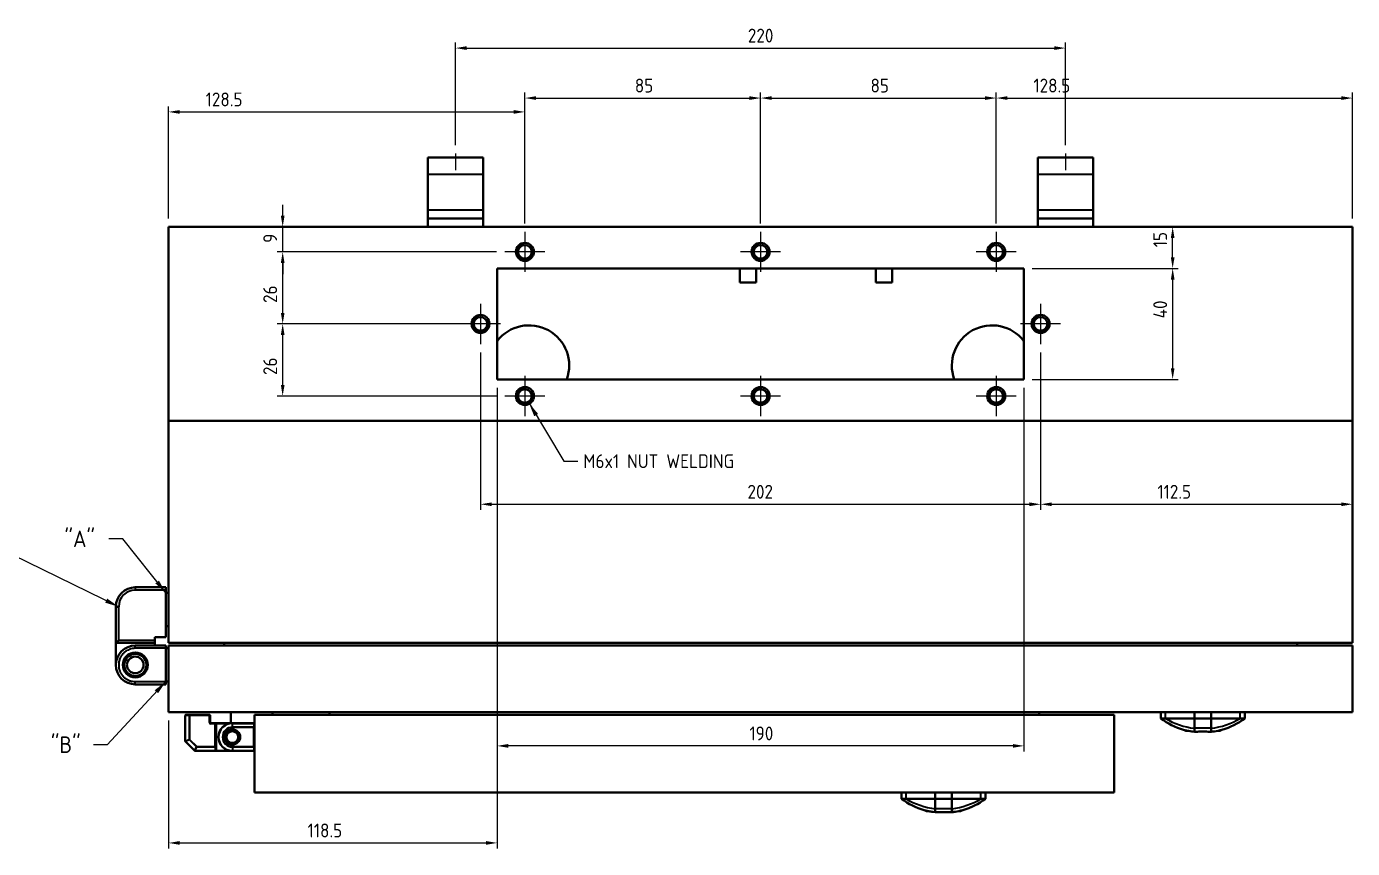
# Model space of a CAD drawing. Header units: millimetres. Extents: x 0 to 2378, y 0 to 1682.
# Drawn here: x 434.6 to 912.9, y 774.9 to 1071.4 of the extents above; entities that cross this region are included whole.
import ezdxf

# ---------------------------------------------------------------- set-up
doc = ezdxf.new("R2010")
doc.units = ezdxf.units.MM
doc.header["$LTSCALE"] = 2
doc.linetypes.add('CHAIN', pattern=[0.7087, 0.4724, -0.0591, 0.1181, -0.0591])
for name, color, linetype, lineweight, true_color in [('가시적인 것(ISO)', 3, 'Continuous', 40, 0x00ff00), ('가시적인 좁은 것(ISO)', 3, 'Continuous', 35, 0x00ff00), ('기호(ISO)', 5, 'Continuous', 25, 0x0000ff), ('중심 표식(ISO)', 1, 'Continuous', 25, 0xff0000), ('중심선(ISO)', 1, 'Continuous', 25, 0xff0000), ('치수(ISO)', 2, 'Continuous', 25, 0xffff00)]:
    doc.layers.add(name, color=color, linetype=linetype, lineweight=lineweight, true_color=true_color)
doc.styles.add('치수 텍스트_PSTEK_POSCO', font='isocp.shx')
doc.dimstyles.new('치수_PSTEK_POSCO', dxfattribs={"dimscale": 2, "dimtxt": 2.5, "dimasz": 2, "dimexe": 1, "dimexo": 1.5, "dimgap": 1, "dimtad": 1, "dimrnd": 1e-08, "dimdsep": 46, "dimtxsty": '치수 텍스트_PSTEK_POSCO', "dimcen": 0.09, "dimdle": 10, "dimclrd": 7, "dimclre": 7, "dimclrt": 2, "dimadec": 1, "dimazin": 2, "dimtfac": 1, "dimtmove": 0, "dimatfit": 3, "dimfxl": 1, "dimtolj": 1, "dimlwd": -1, "dimlwe": -1, "dimarcsym": 0})
doc.dimstyles.new('치수_PSTEK_POSCO$7', dxfattribs={"dimscale": 2, "dimtxt": 2.5, "dimasz": 2.5, "dimexe": 1, "dimexo": 1.5, "dimgap": 1, "dimtad": 1, "dimrnd": 1e-08, "dimdsep": 46, "dimtxsty": '치수 텍스트_PSTEK_POSCO', "dimcen": 0.09, "dimdle": 10, "dimclrd": 7, "dimclre": 7, "dimclrt": 2, "dimadec": 1, "dimazin": 2, "dimtfac": 1, "dimtmove": 0, "dimatfit": 3, "dimfxl": 1, "dimtolj": 1, "dimlwd": -1, "dimlwe": -1, "dimarcsym": 0})

# ---------------------------------------------------------------- blocks, each defined once
blk = doc.blocks.new('*D46')
at = {"layer": 'Defpoints', "color": 0, "transparency": 16777216}
for p in [(614.38, 1040.59), (485.88, 999.12), (614.38, 997.37)]:
    blk.add_point(p, dxfattribs=at)
at = {"layer": '치수(ISO)', "color": 7, "transparency": 16777216}
for p, q in [((485.88, 1002.12), (485.88, 1042.59)), ((614.38, 1000.37), (614.38, 1042.59)), ((489.88, 1040.59), (610.38, 1040.59))]:
    blk.add_line(p, q, dxfattribs=at)
for points in [[(489.88, 1041.25), (489.88, 1039.92), (485.88, 1040.59)], [(610.38, 1041.25), (610.38, 1039.92), (614.38, 1040.59)]]:
    blk.add_solid(points, dxfattribs=at)
at = {"layer": '치수(ISO)', "color": 2, "transparency": 16777216, "insert": (499.25, 1045.09), "char_height": 5, "attachment_point": 4, "style": '치수 텍스트_PSTEK_POSCO'}
blk.add_mtext('\\A1;128.5', dxfattribs=at)
blk = doc.blocks.new('*D47')
at = {"layer": 'Defpoints', "color": 0, "transparency": 16777216}
for p in [(699.38, 1045.59), (614.38, 997.37), (699.38, 997.37)]:
    blk.add_point(p, dxfattribs=at)
at = {"layer": '치수(ISO)', "color": 7, "transparency": 16777216}
for p, q in [((614.38, 1000.37), (614.38, 1047.59)), ((699.38, 1000.37), (699.38, 1047.59)), ((618.38, 1045.59), (695.38, 1045.59))]:
    blk.add_line(p, q, dxfattribs=at)
for points in [[(618.38, 1046.25), (618.38, 1044.92), (614.38, 1045.59)], [(695.38, 1046.25), (695.38, 1044.92), (699.38, 1045.59)]]:
    blk.add_solid(points, dxfattribs=at)
at = {"layer": '치수(ISO)', "color": 2, "transparency": 16777216, "insert": (654.04, 1050.09), "char_height": 5, "attachment_point": 4, "style": '치수 텍스트_PSTEK_POSCO'}
blk.add_mtext('\\A1;85', dxfattribs=at)
blk = doc.blocks.new('*D48')
at = {"layer": 'Defpoints', "color": 0, "transparency": 16777216}
for p in [(784.38, 1045.59), (699.38, 997.37), (784.38, 997.37)]:
    blk.add_point(p, dxfattribs=at)
at = {"layer": '치수(ISO)', "color": 7, "transparency": 16777216}
for p, q in [((699.38, 1000.37), (699.38, 1047.59)), ((784.38, 1000.37), (784.38, 1047.59)), ((703.38, 1045.59), (780.38, 1045.59))]:
    blk.add_line(p, q, dxfattribs=at)
for points in [[(703.38, 1046.25), (703.38, 1044.92), (699.38, 1045.59)], [(780.38, 1046.25), (780.38, 1044.92), (784.38, 1045.59)]]:
    blk.add_solid(points, dxfattribs=at)
at = {"layer": '치수(ISO)', "color": 2, "transparency": 16777216, "insert": (739.04, 1050.09), "char_height": 5, "attachment_point": 4, "style": '치수 텍스트_PSTEK_POSCO'}
blk.add_mtext('\\A1;85', dxfattribs=at)
blk = doc.blocks.new('*D49')
at = {"layer": 'Defpoints', "color": 0, "transparency": 16777216}
for p in [(912.88, 1045.59), (784.38, 997.37), (912.88, 999.12)]:
    blk.add_point(p, dxfattribs=at)
at = {"layer": '치수(ISO)', "color": 7, "transparency": 16777216}
for p, q in [((784.38, 1000.37), (784.38, 1047.59)), ((912.88, 1002.12), (912.88, 1047.59)), ((788.38, 1045.59), (908.88, 1045.59))]:
    blk.add_line(p, q, dxfattribs=at)
for points in [[(788.38, 1046.25), (788.38, 1044.92), (784.38, 1045.59)], [(908.88, 1046.25), (908.88, 1044.92), (912.88, 1045.59)]]:
    blk.add_solid(points, dxfattribs=at)
at = {"layer": '치수(ISO)', "color": 2, "transparency": 16777216, "insert": (797.79, 1050.09), "char_height": 5, "attachment_point": 4, "style": '치수 텍스트_PSTEK_POSCO'}
blk.add_mtext('\\A1;128.5', dxfattribs=at)
blk = doc.blocks.new('*D50')
at = {"layer": 'Defpoints', "color": 0, "transparency": 16777216}
for p in [(598.38, 956.87), (800.38, 956.87), (800.38, 899.08)]:
    blk.add_point(p, dxfattribs=at)
at = {"layer": '치수(ISO)', "color": 7, "transparency": 16777216}
for p, q in [((598.38, 953.87), (598.38, 897.08)), ((800.38, 953.87), (800.38, 897.08)), ((602.38, 899.08), (796.38, 899.08))]:
    blk.add_line(p, q, dxfattribs=at)
for points in [[(602.38, 899.74), (602.38, 898.41), (598.38, 899.08)], [(796.38, 899.74), (796.38, 898.41), (800.38, 899.08)]]:
    blk.add_solid(points, dxfattribs=at)
at = {"layer": '치수(ISO)', "color": 2, "transparency": 16777216, "insert": (694.66, 903.58), "char_height": 5, "attachment_point": 4, "style": '치수 텍스트_PSTEK_POSCO'}
blk.add_mtext('\\A1;202', dxfattribs=at)
blk = doc.blocks.new('*D51')
at = {"layer": 'Defpoints', "color": 0, "transparency": 16777216}
for p in [(527.03, 964.12), (598.38, 964.12), (607.13, 938.12)]:
    blk.add_point(p, dxfattribs=at)
at = {"layer": '치수(ISO)', "color": 7, "transparency": 16777216}
for p, q in [((595.38, 964.12), (525.03, 964.12)), ((527.03, 942.12), (527.03, 960.12)), ((604.13, 938.12), (525.03, 938.12))]:
    blk.add_line(p, q, dxfattribs=at)
for points in [[(526.37, 960.12), (527.7, 960.12), (527.03, 964.12)], [(526.37, 942.12), (527.7, 942.12), (527.03, 938.12)]]:
    blk.add_solid(points, dxfattribs=at)
at = {"layer": '치수(ISO)', "color": 2, "transparency": 16777216, "insert": (522.53, 945.68), "char_height": 5, "attachment_point": 4, "rotation": 90, "style": '치수 텍스트_PSTEK_POSCO'}
blk.add_mtext('\\A1;26', dxfattribs=at)
blk = doc.blocks.new('*D52')
at = {"layer": 'Defpoints', "color": 0, "transparency": 16777216}
for p in [(485.88, 999.12), (527.03, 999.12), (607.13, 990.12)]:
    blk.add_point(p, dxfattribs=at)
at = {"layer": '치수(ISO)', "color": 7, "transparency": 16777216}
for p, q in [((527.03, 1003.12), (527.03, 1007.12)), ((527.03, 990.12), (527.03, 999.12)), ((604.13, 990.12), (525.03, 990.12)), ((527.03, 986.12), (527.03, 982.12))]:
    blk.add_line(p, q, dxfattribs=at)
for points in [[(526.37, 1003.12), (527.7, 1003.12), (527.03, 999.12)], [(526.37, 986.12), (527.7, 986.12), (527.03, 990.12)]]:
    blk.add_solid(points, dxfattribs=at)
at = {"layer": '치수(ISO)', "color": 2, "transparency": 16777216, "insert": (522.53, 993.35), "char_height": 5, "attachment_point": 4, "rotation": 90, "style": '치수 텍스트_PSTEK_POSCO'}
blk.add_mtext('\\A1;9', dxfattribs=at)
blk = doc.blocks.new('*D53')
at = {"layer": 'Defpoints', "color": 0, "transparency": 16777216}
for p in [(527.03, 990.12), (607.13, 990.12), (598.38, 964.12)]:
    blk.add_point(p, dxfattribs=at)
at = {"layer": '치수(ISO)', "color": 7, "transparency": 16777216}
for p, q in [((604.13, 990.12), (525.03, 990.12)), ((527.03, 968.12), (527.03, 986.12)), ((595.38, 964.12), (525.03, 964.12))]:
    blk.add_line(p, q, dxfattribs=at)
for points in [[(526.37, 986.12), (527.7, 986.12), (527.03, 990.12)], [(526.37, 968.12), (527.7, 968.12), (527.03, 964.12)]]:
    blk.add_solid(points, dxfattribs=at)
at = {"layer": '치수(ISO)', "color": 2, "transparency": 16777216, "insert": (522.53, 971.68), "char_height": 5, "attachment_point": 4, "rotation": 90, "style": '치수 텍스트_PSTEK_POSCO'}
blk.add_mtext('\\A1;26', dxfattribs=at)
blk = doc.blocks.new('*D54')
at = {"layer": 'Defpoints', "color": 0, "transparency": 16777216}
for p in [(604.38, 944.12), (794.38, 944.12), (604.38, 811.93)]:
    blk.add_point(p, dxfattribs=at)
at = {"layer": '치수(ISO)', "color": 7, "transparency": 16777216}
for p, q in [((604.38, 941.12), (604.38, 809.93)), ((794.38, 941.12), (794.38, 809.93)), ((790.38, 811.93), (608.38, 811.93))]:
    blk.add_line(p, q, dxfattribs=at)
for points in [[(608.38, 812.6), (608.38, 811.26), (604.38, 811.93)], [(790.38, 812.6), (790.38, 811.26), (794.38, 811.93)]]:
    blk.add_solid(points, dxfattribs=at)
at = {"layer": '치수(ISO)', "color": 2, "transparency": 16777216, "insert": (695.36, 816.43), "char_height": 5, "attachment_point": 4, "style": '치수 텍스트_PSTEK_POSCO'}
blk.add_mtext('\\A1;190', dxfattribs=at)
blk = doc.blocks.new('*D55')
at = {"layer": 'Defpoints', "color": 0, "transparency": 16777216}
for p in [(604.38, 944.12), (485.88, 824.12), (604.38, 776.93)]:
    blk.add_point(p, dxfattribs=at)
at = {"layer": '치수(ISO)', "color": 7, "transparency": 16777216}
for p, q in [((604.38, 941.12), (604.38, 774.93)), ((485.88, 821.12), (485.88, 774.93)), ((489.88, 776.93), (600.38, 776.93))]:
    blk.add_line(p, q, dxfattribs=at)
for points in [[(489.88, 777.6), (489.88, 776.26), (485.88, 776.93)], [(600.38, 777.6), (600.38, 776.26), (604.38, 776.93)]]:
    blk.add_solid(points, dxfattribs=at)
at = {"layer": '치수(ISO)', "color": 2, "transparency": 16777216, "insert": (536.02, 781.43), "char_height": 5, "attachment_point": 4, "style": '치수 텍스트_PSTEK_POSCO'}
blk.add_mtext('\\A1;118.5', dxfattribs=at)
blk = doc.blocks.new('*D56')
at = {"layer": 'Defpoints', "color": 0, "transparency": 16777216}
for p in [(800.38, 956.87), (912.88, 899.08), (912.88, 848.12)]:
    blk.add_point(p, dxfattribs=at)
at = {"layer": '치수(ISO)', "color": 7, "transparency": 16777216}
for p, q in [((800.38, 953.87), (800.38, 897.08)), ((912.88, 851.12), (912.88, 901.08)), ((804.38, 899.08), (908.88, 899.08))]:
    blk.add_line(p, q, dxfattribs=at)
for points in [[(804.38, 899.74), (804.38, 898.41), (800.38, 899.08)], [(908.88, 899.74), (908.88, 898.41), (912.88, 899.08)]]:
    blk.add_solid(points, dxfattribs=at)
at = {"layer": '치수(ISO)', "color": 2, "transparency": 16777216, "insert": (842.51, 903.58), "char_height": 5, "attachment_point": 4, "style": '치수 텍스트_PSTEK_POSCO'}
blk.add_mtext('\\A1;112.5', dxfattribs=at)
blk = doc.blocks.new('*D63')
at = {"layer": 'Defpoints', "color": 0, "transparency": 16777216}
for p in [(809.38, 1063.61), (589.38, 1025.62), (809.38, 1025.62)]:
    blk.add_point(p, dxfattribs=at)
at = {"layer": '치수(ISO)', "color": 7, "transparency": 16777216}
for p, q in [((589.38, 1028.62), (589.38, 1065.61)), ((593.38, 1063.61), (805.38, 1063.61)), ((809.38, 1028.62), (809.38, 1065.61))]:
    blk.add_line(p, q, dxfattribs=at)
for points in [[(593.38, 1064.28), (593.38, 1062.94), (589.38, 1063.61)], [(805.38, 1064.28), (805.38, 1062.94), (809.38, 1063.61)]]:
    blk.add_solid(points, dxfattribs=at)
at = {"layer": '치수(ISO)', "color": 2, "transparency": 16777216, "insert": (694.81, 1068.11), "char_height": 5, "attachment_point": 4, "style": '치수 텍스트_PSTEK_POSCO'}
blk.add_mtext('\\A1;220', dxfattribs=at)
blk = doc.blocks.new('*D80')
at = {"layer": 'Defpoints', "color": 0, "transparency": 16777216}
for p in [(794.38, 984.12), (794.38, 944.12), (848.02, 944.12)]:
    blk.add_point(p, dxfattribs=at)
at = {"layer": '치수(ISO)', "color": 7, "transparency": 16777216}
for p, q in [((797.38, 984.12), (850.02, 984.12)), ((848.02, 980.12), (848.02, 948.12)), ((797.38, 944.12), (850.02, 944.12))]:
    blk.add_line(p, q, dxfattribs=at)
for points in [[(847.36, 980.12), (848.69, 980.12), (848.02, 984.12)], [(847.36, 948.12), (848.69, 948.12), (848.02, 944.12)]]:
    blk.add_solid(points, dxfattribs=at)
at = {"layer": '치수(ISO)', "color": 2, "transparency": 16777216, "insert": (843.52, 966.12), "char_height": 5, "attachment_point": 4, "rotation": 90, "style": '치수 텍스트_PSTEK_POSCO'}
blk.add_mtext('\\A1;40', dxfattribs=at)
blk = doc.blocks.new('*D81')
at = {"layer": 'Defpoints', "color": 0, "transparency": 16777216}
for p in [(848.02, 999.12), (852.32, 999.12), (794.38, 984.12)]:
    blk.add_point(p, dxfattribs=at)
at = {"layer": '치수(ISO)', "color": 7, "transparency": 16777216}
for p, q in [((848.02, 988.12), (848.02, 995.12)), ((797.38, 984.12), (850.02, 984.12))]:
    blk.add_line(p, q, dxfattribs=at)
for points in [[(847.36, 995.12), (848.69, 995.12), (848.02, 999.12)], [(847.36, 988.12), (848.69, 988.12), (848.02, 984.12)]]:
    blk.add_solid(points, dxfattribs=at)
at = {"layer": '치수(ISO)', "color": 2, "transparency": 16777216, "insert": (843.52, 991.77), "char_height": 5, "attachment_point": 4, "rotation": 90, "style": '치수 텍스트_PSTEK_POSCO'}
blk.add_mtext('\\A1;15', dxfattribs=at)

msp = doc.modelspace()

# ---------------------------------------------------------------- linework, layer by layer
at = {"layer": '가시적인 것(ISO)'}
for p, q in [((599.3751, 1024.121), (579.3751, 1024.121)), ((579.3751, 1018.121), (579.3751, 1024.121)), ((599.3751, 1024.121), (599.3751, 1018.121)), ((819.3751, 1024.121), (799.3751, 1024.121)), ((799.3751, 1018.121), (799.3751, 1024.121)), ((819.3751, 1024.121), (819.3751, 1018.121)), ((579.3751, 1005.121), (579.3751, 1018.121)), ((599.3751, 1005.121), (599.3751, 1018.121)), ((799.3751, 1005.121), (799.3751, 1018.121)), ((819.3751, 1005.121), (819.3751, 1018.121)), ((579.3751, 1005.121), (579.3751, 1002.121)), ((599.3751, 1002.121), (599.3751, 1005.121)), ((799.3751, 1005.121), (799.3751, 1002.121)), ((819.3751, 1002.121), (819.3751, 1005.121)), ((579.3751, 999.121), (579.3751, 1002.121)), ((579.3751, 1002.121), (599.3751, 1002.121)), ((599.3751, 999.121), (599.3751, 1002.121)), ((799.3751, 999.121), (799.3751, 1002.121)), ((799.3751, 1002.121), (819.3751, 1002.121)), ((819.3751, 999.121), (819.3751, 1002.121)), ((912.8751, 999.121), (485.8751, 999.121)), ((485.8751, 999.121), (485.8751, 929.121)), ((912.8751, 999.121), (912.8751, 929.121)), ((604.3751, 944.121), (604.3751, 984.121)), ((604.3751, 984.121), (794.3751, 984.121)), ((691.9251, 984.121), (691.9251, 979.121)), ((697.8251, 984.121), (697.8251, 979.121)), ((740.9251, 984.121), (740.9251, 979.121)), ((746.8251, 984.121), (746.8251, 979.121)), ((794.3751, 984.121), (794.3751, 944.121)), ((697.8251, 979.121), (691.9251, 979.121)), ((746.8251, 979.121), (740.9251, 979.121)), ((794.3751, 944.121), (604.3751, 944.121)), ((912.8751, 929.121), (485.8751, 929.121)), ((485.8751, 929.121), (485.8751, 849.121)), ((912.8751, 929.121), (912.8751, 849.121)), ((473.8751, 869.121), (484.8751, 869.121)), ((484.8751, 869.121), (484.8751, 868.121)), ((484.8751, 851.121), (484.8751, 868.121)), ((485.8751, 867.121), (484.8751, 867.121)), ((466.8751, 849.121), (466.8751, 862.121)), ((485.8751, 855.121), (484.8751, 855.121)), ((467.8751, 850.121), (466.8751, 849.121)), ((466.8751, 849.121), (480.8751, 849.121)), ((466.8751, 841.121), (466.8751, 849.121)), ((473.8751, 848.121), (484.8751, 848.121)), ((480.8751, 851.121), (484.8751, 851.121)), ((480.8751, 850.121), (480.8751, 851.121)), ((480.8751, 850.121), (480.8751, 849.121)), ((480.8751, 849.121), (480.8751, 848.121)), ((484.8751, 848.121), (484.8751, 847.121)), ((484.8751, 835.121), (484.8751, 847.121)), ((485.8751, 847.121), (484.8751, 847.121)), ((912.8751, 849.121), (485.8751, 849.121)), ((912.8751, 848.121), (485.8751, 848.121)), ((485.8751, 848.121), (485.8751, 824.121)), ((505.8751, 849.121), (505.8751, 848.121)), ((892.8751, 849.121), (892.8751, 848.121)), ((912.8751, 824.121), (912.8751, 848.121)), ((484.8751, 834.121), (473.8751, 834.121)), ((484.8751, 835.121), (484.8751, 834.121)), ((485.8751, 835.121), (484.8751, 835.121)), ((485.8751, 824.121), (912.8751, 824.121)), ((491.8751, 813.7038), (491.8751, 822.921)), ((493.4579, 823.121), (492.0751, 823.121)), ((500.6751, 823.121), (493.4579, 823.121)), ((500.8751, 820.321), (500.8751, 822.921)), ((508.3751, 824.121), (508.3751, 820.121)), ((516.8751, 823.121), (516.8751, 795.121)), ((516.8751, 823.121), (826.8751, 823.121)), ((523.3751, 824.121), (523.3751, 823.121)), ((543.8751, 824.121), (543.8751, 823.121)), ((799.8751, 824.121), (799.8751, 823.121)), ((826.8751, 823.121), (826.8751, 795.121)), ((843.7376, 821.8519), (843.7376, 824.121)), ((855.8751, 821.8519), (855.8751, 824.121)), ((861.8751, 821.8519), (861.8751, 824.121)), ((874.0125, 821.8519), (874.0125, 824.121)), ((502.6751, 820.121), (501.0751, 820.121)), ((503.0751, 820.121), (502.6751, 820.121)), ((502.8751, 811.7038), (502.8751, 819.921)), ((508.8751, 820.121), (503.0751, 820.121)), ((508.8751, 820.121), (516.6751, 820.121)), ((861.8751, 821.8519), (855.8751, 821.8519)), ((855.8751, 818.2802), (855.8751, 821.8519)), ((855.8751, 817.0364), (855.8751, 818.2802)), ((861.8751, 818.2802), (861.8751, 821.8519)), ((861.8751, 817.0364), (861.8751, 818.2802)), ((495.3165, 810.1796), (491.9336, 813.5624)), ((508.3751, 817.7234), (508.3751, 817.6725)), ((511.2751, 814.121), (511.3291, 814.121)), ((852.7251, 817.4133), (853.3174, 817.4133)), ((864.4317, 817.4133), (865.0251, 817.4133)), ((495.4579, 810.121), (502.6751, 810.121)), ((502.6751, 810.121), (503.0751, 810.121)), ((502.8751, 811.7038), (502.8751, 810.321)), ((503.0751, 810.121), (508.8751, 810.121)), ((516.6751, 810.121), (508.8751, 810.121)), ((826.8751, 795.121), (516.8751, 795.121)), ((750.2376, 792.8519), (750.2376, 795.121)), ((762.3751, 792.8519), (762.3751, 795.121)), ((768.3751, 792.8519), (768.3751, 795.121)), ((780.5125, 792.8519), (780.5125, 795.121)), ((768.3751, 792.8519), (762.3751, 792.8519)), ((762.3751, 789.2802), (762.3751, 792.8519)), ((762.3751, 788.0364), (762.3751, 789.2802)), ((768.3751, 789.2802), (768.3751, 792.8519)), ((768.3751, 788.0364), (768.3751, 789.2802)), ((759.2251, 788.4133), (759.8174, 788.4133)), ((770.9317, 788.4133), (771.5251, 788.4133))]:
    msp.add_line(p, q, dxfattribs=at)
for centre, radius in [((614.3751, 990.121), 3.25), ((614.3751, 990.121), 2.4585), ((699.3751, 990.121), 3.25), ((699.3751, 990.121), 2.4585), ((784.3751, 990.121), 3.25), ((784.3751, 990.121), 2.4585), ((598.3751, 964.121), 3.25), ((598.3751, 964.121), 2.4585), ((800.3751, 964.121), 3.25), ((800.3751, 964.121), 2.4585), ((614.3751, 938.121), 3.25), ((614.3751, 938.121), 2.4585), ((699.3751, 938.121), 3.25), ((699.3751, 938.121), 2.4585), ((784.3751, 938.121), 3.25), ((784.3751, 938.121), 2.4585), ((473.8751, 841.121), 4.5), ((473.8751, 841.121), 4), ((473.8751, 841.121), 3), ((508.8751, 815.121), 2.65), ((508.8751, 815.121), 2.6), ((508.8751, 815.121), 2.1)]:
    msp.add_circle(centre, radius, dxfattribs=at)
for centre, radius, start, end in [((615.8751, 949.121), 14.5, 339.828729, 142.476487), ((782.8751, 949.121), 14.5, 37.523513, 200.171271), ((473.8751, 862.121), 7, 90, 180), ((473.8751, 841.121), 7, 90, 270), ((492.0751, 822.921), 0.2, 90, 180), ((500.6751, 822.921), 0.2, 0, 90), ((501.0751, 820.321), 0.2, 180, 270), ((502.6751, 819.921), 0.2, 0, 90), ((508.8751, 815.121), 5, 90, 270), ((516.6751, 819.921), 0.2, 0, 90), ((858.8751, 841.861), 25.09, 232.891459, 253.987162), ((858.8751, 841.861), 25.09, 286.012838, 307.108541), ((492.0751, 813.7038), 0.2, 180, 225), ((852.7251, 817.9133), 0.5, 211.866072, 270), ((865.0251, 817.9133), 0.5, 270, 328.134071), ((495.4579, 810.321), 0.2, 225, 270), ((502.6751, 810.321), 0.2, 270, 0), ((516.6751, 810.321), 0.2, 270, 0), ((765.3751, 812.861), 25.09, 232.891459, 253.987162), ((765.3751, 812.861), 25.09, 286.012838, 307.108541), ((759.2251, 788.9133), 0.5, 211.866072, 270), ((771.5251, 788.9133), 0.5, 270, 328.134071)]:
    msp.add_arc(centre, radius, start, end, dxfattribs=at)
for points, knots in [([(843.7376, 821.8519), (843.7933, 821.8519), (843.8769, 821.8519), (844.2956, 821.8519), (844.47, 821.8519), (844.8886, 821.8519), (845.1329, 821.8519), (845.4115, 821.8519)], [-0.794182825, -0.794182825, -0.794182825, -0.794182825, -0.397060479, -0.397060479, -0.1985164, -0.1985164, -0.000001, -0.000001, -0.000001, -0.000001]), ([(845.4115, 821.8519), (845.915, 821.8519), (846.5153, 821.8519), (847.9143, 821.8519), (848.7109, 821.8519), (850.0463, 821.8519), (850.5141, 821.8519), (851.7364, 821.8518), (852.5152, 821.8519), (853.741, 821.8519), (854.1576, 821.8519), (855.0068, 821.8518), (855.4384, 821.8519), (855.8751, 821.8519)], [-1.4373876, -1.4373876, -1.4373876, -1.4373876, -1.07799796, -1.07799796, -0.71829101, -0.71829101, -0.53864198, -0.53864198, -0.26919777, -0.26919777, -0.13451784, -0.13451784, -0.000001, -0.000001, -0.000001, -0.000001]), ([(861.8751, 821.8519), (862.3117, 821.8519), (862.7434, 821.8518), (863.5925, 821.8519), (864.0092, 821.8519), (865.235, 821.8519), (866.0137, 821.8518), (867.236, 821.8519), (867.7038, 821.8519), (869.0392, 821.8519), (869.8358, 821.8519), (871.2348, 821.8519), (871.8352, 821.8519), (872.3386, 821.8519)], [-1.43451955, -1.43451955, -1.43451955, -1.43451955, -1.30026929, -1.30026929, -1.16585639, -1.16585639, -0.89694514, -0.89694514, -0.71765182, -0.71765182, -0.35866508, -0.35866508, -0.000001, -0.000001, -0.000001, -0.000001]), ([(872.3386, 821.8519), (872.6172, 821.8519), (872.8615, 821.8519), (873.2802, 821.8519), (873.4546, 821.8519), (873.8732, 821.8519), (873.9568, 821.8519), (874.0125, 821.8519)], [-0.79365146, -0.79365146, -0.79365146, -0.79365146, -0.595268882, -0.595268882, -0.396857642, -0.396857642, -0.000001, -0.000001, -0.000001, -0.000001]), ([(510.8909, 813.4009), (510.891, 813.4009), (510.891, 813.401), (510.8915, 813.4015), (510.8922, 813.4023), (510.8942, 813.4047), (510.8954, 813.4062), (510.897, 813.408)], [0.006297693, 0.006297693, 0.006297693, 0.006297693, 0.0084358314, 0.0084358314, 0.0151647689, 0.0151647689, 0.0217175934, 0.0217175934, 0.0217175934, 0.0217175934]), ([(511.1666, 816.452), (511.1121, 816.5457), (511.0585, 816.6246), (510.9644, 816.7533), (510.925, 816.8007), (510.9053, 816.8241)], [0.067303203, 0.067303203, 0.067303203, 0.067303203, 0.116374695, 0.116374695, 0.170093143, 0.170093143, 0.170093143, 0.170093143]), ([(510.9053, 813.4179), (510.9247, 813.441), (510.9635, 813.4877), (511.0219, 813.5674), (511.0324, 813.5819), (511.0431, 813.5972)], [0, 0, 0, 0, 0.053116422, 0.053116422, 0.0640981949, 0.0640981949, 0.0640981949, 0.0640981949]), ([(511.0966, 813.6762), (511.1662, 813.7832), (511.244, 813.9204), (511.3305, 814.1234), (511.3479, 814.167), (511.3644, 814.2122)], [0, 0, 0, 0, 0.0657085329, 0.0657085329, 0.0827712915, 0.0827712915, 0.0827712915, 0.0827712915]), ([(511.3863, 815.9674), (511.3348, 816.12), (511.273, 816.2567), (511.175, 816.4396), (511.1386, 816.5006), (511.1039, 816.5544)], [0, 0, 0, 0, 0.0557694048, 0.0557694048, 0.0882592315, 0.0882592315, 0.0882592315, 0.0882592315]), ([(511.5015, 814.7686), (511.5114, 814.8425), (511.5184, 814.9182), (511.5283, 815.126), (511.5246, 815.2609), (511.5113, 815.3907)], [0, 0, 0, 0, 0.0229135359, 0.0229135359, 0.0626124724, 0.0626124724, 0.0626124724, 0.0626124724]), ([(855.8808, 817.0353), (854.8594, 817.1348), (853.8805, 817.2869), (852.6419, 817.5594), (852.2871, 817.6489), (851.9539, 817.7445)], [0, 0, 0, 0, 0.321773695, 0.321773695, 0.459943574, 0.459943574, 0.459943574, 0.459943574]), ([(865.7962, 817.7445), (864.9688, 817.507), (863.998, 817.3066), (862.6034, 817.1141), (862.2396, 817.0714), (861.8694, 817.0353)], [0, 0, 0, 0, 0.343124535, 0.343124535, 0.459743791, 0.459743791, 0.459743791, 0.459743791]), ([(750.2376, 792.8519), (750.2933, 792.8519), (750.3769, 792.8519), (750.7956, 792.8519), (750.97, 792.8519), (751.3886, 792.8519), (751.6329, 792.8519), (751.9115, 792.8519)], [-0.794182825, -0.794182825, -0.794182825, -0.794182825, -0.397060479, -0.397060479, -0.1985164, -0.1985164, -0.000001, -0.000001, -0.000001, -0.000001]), ([(751.9115, 792.8519), (752.415, 792.8519), (753.0153, 792.8519), (754.4143, 792.8519), (755.2109, 792.8519), (756.5463, 792.8519), (757.0141, 792.8519), (758.2364, 792.8518), (759.0152, 792.8519), (760.241, 792.8519), (760.6576, 792.8519), (761.5068, 792.8518), (761.9384, 792.8519), (762.3751, 792.8519)], [-1.4373876, -1.4373876, -1.4373876, -1.4373876, -1.07799796, -1.07799796, -0.71829101, -0.71829101, -0.53864198, -0.53864198, -0.26919777, -0.26919777, -0.13451784, -0.13451784, -0.000001, -0.000001, -0.000001, -0.000001]), ([(768.3751, 792.8519), (768.8117, 792.8519), (769.2434, 792.8518), (770.0925, 792.8519), (770.5092, 792.8519), (771.735, 792.8519), (772.5137, 792.8518), (773.736, 792.8519), (774.2038, 792.8519), (775.5392, 792.8519), (776.3358, 792.8519), (777.7348, 792.8519), (778.3352, 792.8519), (778.8386, 792.8519)], [-1.43451955, -1.43451955, -1.43451955, -1.43451955, -1.30026929, -1.30026929, -1.16585639, -1.16585639, -0.89694514, -0.89694514, -0.71765182, -0.71765182, -0.35866508, -0.35866508, -0.000001, -0.000001, -0.000001, -0.000001]), ([(778.8386, 792.8519), (779.1172, 792.8519), (779.3615, 792.8519), (779.7802, 792.8519), (779.9546, 792.8519), (780.3732, 792.8519), (780.4568, 792.8519), (780.5125, 792.8519)], [-0.79365146, -0.79365146, -0.79365146, -0.79365146, -0.595268882, -0.595268882, -0.396857642, -0.396857642, -0.000001, -0.000001, -0.000001, -0.000001]), ([(762.3808, 788.0353), (761.3594, 788.1348), (760.3805, 788.2869), (759.1419, 788.5594), (758.7871, 788.6489), (758.4539, 788.7445)], [0, 0, 0, 0, 0.321773695, 0.321773695, 0.459943574, 0.459943574, 0.459943574, 0.459943574]), ([(772.2962, 788.7445), (771.4688, 788.507), (770.498, 788.3066), (769.1034, 788.1141), (768.7396, 788.0714), (768.3694, 788.0353)], [0, 0, 0, 0, 0.343124535, 0.343124535, 0.459743791, 0.459743791, 0.459743791, 0.459743791])]:
    msp.add_open_spline(points, degree=3, knots=knots, dxfattribs=at)
for points in [[(868.9173, 818.8683), (868.8267, 818.8288), (868.6878, 818.7686), (868.5055, 818.6928)], [(510.9392, 816.7829), (510.9131, 816.8153), (510.8967, 816.8344), (510.892, 816.8398)], [(511.0429, 816.6452), (510.9803, 816.7342), (510.9286, 816.7963), (510.9053, 816.8241)], [(511.2391, 813.9237), (511.2918, 814.0279), (511.3433, 814.1468), (511.3871, 814.2771)], [(511.3413, 816.0905), (511.3122, 816.1646), (511.281, 816.234), (511.2492, 816.2982)], [(855.8753, 817.0364), (855.8782, 817.0356), (855.8811, 817.0352), (855.884, 817.0353)], [(858.8763, 817.0734), (857.8672, 817.0734), (856.8468, 817.058), (855.884, 817.0352)], [(861.8662, 817.0352), (860.9041, 817.058), (859.8846, 817.0734), (858.8763, 817.0734)], [(861.8661, 817.0353), (861.8691, 817.0352), (861.872, 817.0356), (861.8749, 817.0364)], [(775.4173, 789.8683), (775.3267, 789.8288), (775.1878, 789.7686), (775.0055, 789.6928)], [(762.3753, 788.0364), (762.3782, 788.0356), (762.3811, 788.0352), (762.384, 788.0353)], [(765.3763, 788.0734), (764.3672, 788.0734), (763.3468, 788.058), (762.384, 788.0352)], [(768.3662, 788.0352), (767.4041, 788.058), (766.3846, 788.0734), (765.3763, 788.0734)], [(768.3661, 788.0353), (768.3691, 788.0352), (768.372, 788.0356), (768.3749, 788.0364)]]:
    msp.add_open_spline(points, degree=3, dxfattribs=at)
at = {"layer": '가시적인 좁은 것(ISO)'}
for p, q in [((579.3751, 1018.121), (599.3751, 1018.121)), ((799.3751, 1018.121), (819.3751, 1018.121)), ((599.3751, 1005.121), (579.3751, 1005.121)), ((819.3751, 1005.121), (799.3751, 1005.121)), ((473.8751, 869.121), (473.8751, 868.121)), ((484.8751, 868.121), (473.8751, 868.121)), ((466.8751, 862.121), (467.8751, 862.121)), ((467.8751, 850.121), (467.8751, 862.121)), ((467.8751, 850.121), (480.8751, 850.121)), ((473.8751, 847.121), (473.8751, 848.121)), ((484.8751, 847.121), (473.8751, 847.121)), ((473.8751, 834.121), (473.8751, 835.121)), ((473.8751, 835.121), (484.8751, 835.121)), ((491.8751, 822.921), (491.9336, 822.921)), ((493.3165, 822.921), (491.9336, 822.921)), ((491.9336, 813.7038), (491.9336, 822.921)), ((493.3165, 822.921), (493.3165, 814.2766)), ((493.4579, 822.921), (493.3165, 822.921)), ((493.4579, 823.121), (493.4579, 822.921)), ((500.6751, 822.921), (493.4579, 822.921)), ((493.4579, 822.921), (493.4579, 814.2766)), ((500.6751, 822.921), (500.6751, 823.121)), ((500.6751, 820.321), (500.6751, 822.921)), ((500.8751, 822.921), (500.6751, 822.921)), ((845.4115, 821.8519), (845.4115, 824.121)), ((872.3386, 821.8519), (872.3386, 824.121)), ((500.8751, 820.321), (500.6751, 820.321)), ((501.0751, 820.121), (501.0751, 819.921)), ((502.6751, 819.921), (501.0751, 819.921)), ((502.6751, 819.921), (502.6751, 820.121)), ((502.6751, 811.7038), (502.6751, 819.921)), ((502.8751, 819.921), (502.6751, 819.921)), ((502.8751, 819.921), (503.0751, 819.921)), ((503.0751, 820.121), (503.0751, 819.921)), ((503.0751, 819.921), (503.0751, 810.321)), ((507.4751, 819.921), (503.0751, 819.921)), ((508.8751, 820.0624), (508.8751, 820.121)), ((508.8751, 820.0624), (516.6751, 820.0624)), ((508.8751, 818.6796), (508.8751, 820.0624)), ((516.6751, 818.6796), (508.8751, 818.6796)), ((508.8751, 818.6796), (508.8751, 818.5381)), ((516.6751, 818.5381), (508.8751, 818.5381)), ((516.6751, 820.0624), (516.6751, 820.121)), ((516.6751, 820.0624), (516.6751, 818.6796)), ((516.6751, 818.5381), (516.6751, 818.6796)), ((516.6751, 811.7038), (516.6751, 818.5381)), ((516.8751, 818.5381), (516.6751, 818.5381)), ((861.8751, 818.2802), (855.8751, 818.2802)), ((491.9336, 813.7038), (491.8751, 813.7038)), ((491.9336, 813.7038), (493.3165, 814.2766)), ((491.9336, 813.5624), (491.9751, 813.6038)), ((491.9751, 813.6038), (493.3579, 814.1766)), ((495.3579, 810.221), (491.9751, 813.6038)), ((493.3165, 814.2766), (493.4579, 814.2766)), ((493.3579, 814.1766), (493.4579, 814.2766)), ((493.3579, 814.1766), (495.9307, 811.6038)), ((493.4579, 814.2766), (496.0307, 811.7038)), ((495.3579, 810.221), (495.3165, 810.1796)), ((495.3579, 810.221), (495.9307, 811.6038)), ((495.4579, 810.1796), (496.0307, 811.5624)), ((495.4579, 810.1796), (502.6751, 810.1796)), ((495.4579, 810.121), (495.4579, 810.1796)), ((495.9307, 811.6038), (496.0307, 811.7038)), ((496.0307, 811.7038), (502.6751, 811.7038)), ((496.0307, 811.7038), (496.0307, 811.5624)), ((496.0307, 811.5624), (502.6751, 811.5624)), ((502.6751, 811.7038), (502.8751, 811.7038)), ((502.6751, 811.5624), (502.6751, 811.7038)), ((502.6751, 811.5624), (502.6751, 810.1796)), ((502.6751, 810.121), (502.6751, 810.1796)), ((503.0751, 810.321), (502.8751, 810.321)), ((503.0751, 810.321), (503.0751, 810.121)), ((503.0751, 810.321), (507.4751, 810.321)), ((508.8751, 811.7038), (516.6751, 811.7038)), ((508.8751, 811.5624), (508.8751, 811.7038)), ((508.8751, 811.5624), (516.6751, 811.5624)), ((508.8751, 811.5624), (508.8751, 810.1796)), ((516.6751, 810.1796), (508.8751, 810.1796)), ((508.8751, 810.1796), (508.8751, 810.121)), ((516.6751, 811.7038), (516.8751, 811.7038)), ((516.6751, 811.5624), (516.6751, 811.7038)), ((516.6751, 811.5624), (516.6751, 810.1796)), ((516.6751, 810.121), (516.6751, 810.1796)), ((751.9115, 792.8519), (751.9115, 795.121)), ((778.8386, 792.8519), (778.8386, 795.121)), ((768.3751, 789.2802), (762.3751, 789.2802))]:
    msp.add_line(p, q, dxfattribs=at)
msp.add_circle((508.8751, 815.121), 2.85, dxfattribs=at)
for centre, radius, start, end in [((614.3751, 990.121), 3, 100, 10), ((699.3751, 990.121), 3, 100, 10), ((784.3751, 990.121), 3, 100, 10), ((598.3751, 964.121), 3, 100, 10), ((800.3751, 964.121), 3, 100, 10), ((614.3751, 938.121), 3, 100, 10), ((699.3751, 938.121), 3, 100, 10), ((784.3751, 938.121), 3, 100, 10), ((473.8751, 862.121), 6, 90, 180), ((501.0751, 820.321), 0.4, 180, 270), ((508.8751, 815.121), 4.9414, 90, 270), ((508.8751, 815.121), 3.5586, 90, 270), ((508.8751, 815.121), 3.4172, 90, 270)]:
    msp.add_arc(centre, radius, start, end, dxfattribs=at)
for centre, major_axis, ratio, start_param, end_param in [((492.0751, 822.921), (0, 0.2), 0.70710678, 0, 1.57079633), ((493.4579, 822.921), (0, 0.2), 0.70710678, 0, 1.57079633), ((516.6751, 819.921), (0.2, 0), 0.70710678, 0, 1.57079633), ((516.6751, 818.5381), (0.2, 0), 0.70710678, 0, 1.57079633), ((858.8751, 842.0799), (-25.09, 0), 0.95542491, 1.0043829, 1.45094002), ((858.8751, 842.0799), (-25.09, 0), 0.95542491, 1.69065264, 2.13720975), ((492.0751, 813.7038), (0.0765, -0.1848), 0.67859834, 4.43837478, 4.98640318), ((493.4579, 814.2766), (0.0765, -0.1848), 0.67859834, 4.43837478, 4.98640319), ((858.8763, 817.3734), (0, -0.3), 0.00012283, 0, 0.09109106), ((495.4579, 810.321), (0.1848, -0.0765), 0.67859834, 4.43837478, 4.98640318), ((496.0307, 811.7038), (0.1848, -0.0765), 0.67859834, 4.43837478, 4.98640318), ((502.6751, 811.7038), (0.2, 0), 0.70710678, 4.71238898, 6.28318531), ((502.6751, 810.321), (0.2, 0), 0.70710678, 4.71238898, 6.28318531), ((516.6751, 811.7038), (0.2, 0), 0.70710678, 4.71238898, 6.28318531), ((516.6751, 810.321), (0.2, 0), 0.70710678, 4.71238898, 6.28318531), ((765.3751, 813.0799), (-25.09, 0), 0.95542491, 1.0043829, 1.45094002), ((765.3751, 813.0799), (-25.09, 0), 0.95542491, 1.69065264, 2.13720975), ((765.3763, 788.3734), (0, -0.3), 0.00012283, 0, 0.09109107)]:
    msp.add_ellipse(centre, major_axis=major_axis, ratio=ratio, start_param=start_param, end_param=end_param, dxfattribs=at)
for points, knots in [([(473.8751, 847.121), (473.5309, 847.121), (473.1895, 847.0916), (472.851, 847.0329), (472.8284, 847.029), (472.8072, 847.0252), (472.7833, 847.0208), (472.4487, 846.9589), (472.1219, 846.8693), (471.8028, 846.7518), (471.7572, 846.735), (471.7136, 846.7184), (471.6665, 846.6997), (471.384, 846.5879), (471.1118, 846.4555), (470.8501, 846.3027), (470.7628, 846.2517), (470.6784, 846.1996), (470.5918, 846.143), (470.2454, 845.9165), (469.9251, 845.6563), (469.6324, 845.3636), (469.3763, 845.1076), (469.1454, 844.8307), (468.9397, 844.5331), (468.9103, 844.4906), (468.8808, 844.4466), (468.8531, 844.4042), (468.6591, 844.1075), (468.4927, 843.7962), (468.3541, 843.4702), (468.3343, 843.4236), (468.3142, 843.3747), (468.2963, 843.3296), (468.1621, 842.9906), (468.0597, 842.6423), (467.989, 842.2845), (467.9842, 842.2606), (467.9794, 842.2353), (467.9752, 842.2128), (467.9085, 841.8523), (467.8751, 841.4876), (467.8751, 841.121), (467.875, 840.7773), (467.9044, 840.4359), (467.9631, 840.097), (467.967, 840.0744), (467.9708, 840.0531), (467.9752, 840.0292), (468.0371, 839.6947), (468.1268, 839.3678), (468.2443, 839.0487), (468.2611, 839.0031), (468.2777, 838.9595), (468.2963, 838.9124), (468.4082, 838.6299), (468.5405, 838.3577), (468.6934, 838.096), (468.7443, 838.0088), (468.7965, 837.9243), (468.8531, 837.8377), (469.0795, 837.4913), (469.3398, 837.171), (469.6324, 836.8783), (469.8885, 836.6223), (470.1653, 836.3914), (470.463, 836.1856), (470.5055, 836.1563), (470.5494, 836.1267), (470.5918, 836.099), (470.8885, 835.905), (471.1999, 835.7387), (471.5259, 835.6), (471.5725, 835.5802), (471.6213, 835.5601), (471.6665, 835.5423), (472.0054, 835.4081), (472.3538, 835.3056), (472.7116, 835.2349), (472.7355, 835.2302), (472.7608, 835.2253), (472.7833, 835.2212), (473.1436, 835.1544), (473.5076, 835.121), (473.8751, 835.121)], [0, 0, 0, 0, 0.05859375, 0.05859375, 0.05859375, 0.0625, 0.0625, 0.0625, 0.1171875, 0.1171875, 0.1171875, 0.125, 0.125, 0.125, 0.171875, 0.171875, 0.171875, 0.1875, 0.1875, 0.1875, 0.25, 0.25, 0.25, 0.3046875, 0.3046875, 0.3046875, 0.3125, 0.3125, 0.3125, 0.3671875, 0.3671875, 0.3671875, 0.375, 0.375, 0.375, 0.43359375, 0.43359375, 0.43359375, 0.4375, 0.4375, 0.4375, 0.5, 0.5, 0.5, 0.55859375, 0.55859375, 0.55859375, 0.5625, 0.5625, 0.5625, 0.6171875, 0.6171875, 0.6171875, 0.625, 0.625, 0.625, 0.671875, 0.671875, 0.671875, 0.6875, 0.6875, 0.6875, 0.75, 0.75, 0.75, 0.8046875, 0.8046875, 0.8046875, 0.8125, 0.8125, 0.8125, 0.8671875, 0.8671875, 0.8671875, 0.875, 0.875, 0.875, 0.93359375, 0.93359375, 0.93359375, 0.9375, 0.9375, 0.9375, 1, 1, 1, 1]), ([(851.9539, 817.7445), (852.3267, 817.6375), (852.7221, 817.5397), (853.1313, 817.4523), (853.1996, 817.4377), (853.2684, 817.4234), (853.3377, 817.4094), (853.6828, 817.3395), (854.0394, 817.2761), (854.4183, 817.218), (854.5681, 817.1951), (854.7213, 817.173), (854.8779, 817.1519), (855.1969, 817.1089), (855.5297, 817.0701), (855.8751, 817.0365)], [0.000000002, 0.000000002, 0.000000002, 0.000000002, 0.333333333, 0.333333333, 0.333333333, 0.389038849, 0.389038849, 0.389038849, 0.666666667, 0.666666667, 0.666666667, 0.776400558, 0.776400558, 0.776400558, 0.999989144, 0.999989144, 0.999989144, 0.999989144]), ([(855.8751, 817.0364), (856.2286, 817.0449), (856.6005, 817.0526), (856.9938, 817.0589), (857.0874, 817.0604), (857.1822, 817.0618), (857.2783, 817.0631), (857.7778, 817.07), (858.3111, 817.0746), (858.8763, 817.0746)], [0, 0, 0, 0, 0.40386338, 0.40386338, 0.40386338, 0.5, 0.5, 0.5, 1, 1, 1, 1]), ([(858.8763, 817.0746), (859.352, 817.0746), (859.8393, 817.0713), (860.3395, 817.0649), (860.3806, 817.0644), (860.4218, 817.0638), (860.4631, 817.0633), (860.9241, 817.0569), (861.3958, 817.0479), (861.875, 817.0364)], [0.000000008, 0.000000008, 0.000000008, 0.000000008, 0.5, 0.5, 0.5, 0.541100474, 0.541100474, 0.541100474, 0.999998195, 0.999998195, 0.999998195, 0.999998195]), ([(861.8751, 817.0365), (862.157, 817.0639), (862.4387, 817.0956), (862.7194, 817.1318), (862.8817, 817.1527), (863.0436, 817.1751), (863.205, 817.199), (863.5647, 817.2522), (863.9217, 817.3128), (864.2767, 817.3823), (864.3564, 817.398), (864.436, 817.414), (864.5155, 817.4305), (864.9491, 817.5207), (865.3799, 817.625), (865.7962, 817.7445)], [0.000007929, 0.000007929, 0.000007929, 0.000007929, 0.211194987, 0.211194987, 0.211194987, 0.333333333, 0.333333333, 0.333333333, 0.605566963, 0.605566963, 0.605566963, 0.666666667, 0.666666667, 0.666666667, 0.999999987, 0.999999987, 0.999999987, 0.999999987]), ([(758.4539, 788.7445), (758.8267, 788.6375), (759.2221, 788.5397), (759.6313, 788.4523), (759.6996, 788.4377), (759.7684, 788.4234), (759.8377, 788.4094), (760.1828, 788.3395), (760.5394, 788.2761), (760.9183, 788.218), (761.0681, 788.1951), (761.2213, 788.173), (761.3779, 788.1519), (761.6969, 788.1089), (762.0297, 788.0701), (762.3751, 788.0365)], [0.000000002, 0.000000002, 0.000000002, 0.000000002, 0.333333333, 0.333333333, 0.333333333, 0.389038849, 0.389038849, 0.389038849, 0.666666667, 0.666666667, 0.666666667, 0.776400558, 0.776400558, 0.776400558, 0.999989144, 0.999989144, 0.999989144, 0.999989144]), ([(762.3751, 788.0364), (762.7286, 788.0449), (763.1005, 788.0526), (763.4938, 788.0589), (763.5874, 788.0604), (763.6822, 788.0618), (763.7783, 788.0631), (764.2778, 788.07), (764.8111, 788.0746), (765.3763, 788.0746)], [0, 0, 0, 0, 0.40386338, 0.40386338, 0.40386338, 0.5, 0.5, 0.5, 1, 1, 1, 1]), ([(765.3763, 788.0746), (765.852, 788.0746), (766.3393, 788.0713), (766.8395, 788.0649), (766.8806, 788.0644), (766.9218, 788.0638), (766.9631, 788.0633), (767.4241, 788.0569), (767.8958, 788.0479), (768.375, 788.0364)], [0.000000008, 0.000000008, 0.000000008, 0.000000008, 0.5, 0.5, 0.5, 0.541100474, 0.541100474, 0.541100474, 0.999998195, 0.999998195, 0.999998195, 0.999998195]), ([(768.3751, 788.0365), (768.657, 788.0639), (768.9387, 788.0956), (769.2194, 788.1318), (769.3817, 788.1527), (769.5436, 788.1751), (769.705, 788.199), (770.0647, 788.2522), (770.4217, 788.3128), (770.7767, 788.3823), (770.8564, 788.398), (770.936, 788.414), (771.0155, 788.4305), (771.4491, 788.5207), (771.8799, 788.625), (772.2962, 788.7445)], [0.000007929, 0.000007929, 0.000007929, 0.000007929, 0.211194987, 0.211194987, 0.211194987, 0.333333333, 0.333333333, 0.333333333, 0.605566963, 0.605566963, 0.605566963, 0.666666667, 0.666666667, 0.666666667, 0.999999987, 0.999999987, 0.999999987, 0.999999987])]:
    msp.add_open_spline(points, degree=3, knots=knots, dxfattribs=at)
at = {"layer": '중심 표식(ISO)', "linetype": 'CHAIN'}
for p, q in [((614.3751, 997.371), (614.3751, 982.871)), ((699.3751, 997.371), (699.3751, 982.871)), ((784.3751, 997.371), (784.3751, 982.871)), ((621.6251, 990.121), (607.1251, 990.121)), ((706.6251, 990.121), (692.1251, 990.121)), ((791.6251, 990.121), (777.1251, 990.121)), ((598.3751, 971.371), (598.3751, 956.871)), ((800.3751, 971.371), (800.3751, 956.871)), ((605.6251, 964.121), (591.1251, 964.121)), ((807.6251, 964.121), (793.1251, 964.121)), ((614.3751, 945.371), (614.3751, 930.871)), ((699.3751, 945.371), (699.3751, 930.871)), ((784.3751, 945.371), (784.3751, 930.871)), ((621.6251, 938.121), (607.1251, 938.121)), ((706.6251, 938.121), (692.1251, 938.121)), ((791.6251, 938.121), (777.1251, 938.121))]:
    msp.add_line(p, q, dxfattribs=at)
at = {"layer": '중심선(ISO)', "linetype": 'CHAIN'}
for p, q in [((589.3751, 1025.621), (589.3751, 1019.621)), ((809.3751, 1025.621), (809.3751, 1019.621))]:
    msp.add_line(p, q, dxfattribs=at)

# ---------------------------------------------------------------- texts
at = {"layer": '기호(ISO)', "color": 2, "true_color": 0xffff00, "insert": (635.4638, 914.6113), "char_height": 5, "width": 62.86317, "attachment_point": 4, "line_spacing_factor": 0.4375, "style": '치수 텍스트_PSTEK_POSCO'}
msp.add_mtext('{M6x1 NUT WELDING}', dxfattribs=at)
at = {"layer": '기호(ISO)', "color": 2, "true_color": 0xffff00, "char_height": 6, "attachment_point": 4, "style": '치수 텍스트_PSTEK_POSCO'}
for s, insert, width in [('{\\fISOCP|b0|i0;\\H6.0000;"A"}', (448.3253, 886.6276), 14.009537), ('{\\fISOCP|b0|i0;\\H6.0000;"B"}', (443.411, 812.3604), 13.344458)]:
    msp.add_mtext(s, dxfattribs=dict(at, insert=insert, width=width))

# ---------------------------------------------------------------- dimensions: what is measured, and where the dimension line sits
at = {"layer": '치수(ISO)', "color": 7}
for base, p1, p2, angle, override, picture, middle in [((809.3751, 1063.6089), (589.3751, 1025.621), (809.3751, 1025.621), 180, {"dimdec": 2, "dimtp": 0, "dimtm": 0, "dimtdec": 2, "dimtofl": 0, "dimatfit": 1}, '*D63', (699.3751, 1063.6089)), ((699.3751, 1045.5877), (614.3751, 997.371), (699.3751, 997.371), 180, {"dimdec": 2, "dimtp": 0, "dimtm": 0, "dimtdec": 2, "dimtofl": 0, "dimatfit": 1}, '*D47', (656.8951, 1045.5877)), ((784.3751, 1045.5877), (699.3751, 997.371), (784.3751, 997.371), 180, {"dimdec": 2, "dimtp": 0, "dimtm": 0, "dimtdec": 2, "dimtofl": 0, "dimatfit": 1}, '*D48', (741.8951, 1045.5877)), ((912.8751, 1045.5877), (784.3751, 997.371), (912.8751, 999.121), 180, {"dimdec": 2, "dimtp": 0, "dimtm": 0, "dimtdec": 2, "dimtofl": 0, "dimatfit": 1}, '*D49', (804.3951, 1045.5877)), ((614.3751, 1040.5877), (485.8751, 999.121), (614.3751, 997.371), 180, {"dimdec": 2, "dimtp": 0, "dimtm": 0, "dimtdec": 2, "dimtofl": 0, "dimatfit": 1}, '*D46', (505.8551, 1040.5877)), ((527.033, 999.121), (607.1251, 990.121), (485.8751, 999.121), 90, {"dimdec": 2, "dimse2": 1, "dimtp": 0, "dimtm": 0, "dimtdec": 2, "dimtofl": 1, "dimatfit": 1}, '*D52', (527.033, 994.621)), ((848.0222, 999.121), (794.3751, 984.121), (852.3205, 999.121), 270, {"dimdec": 2, "dimse2": 1, "dimtp": 0, "dimtm": 0, "dimtdec": 2, "dimtofl": 0, "dimatfit": 1}, '*D81', (848.0222, 994.121)), ((527.033, 990.121), (598.3751, 964.121), (607.1251, 990.121), 90, {"dimdec": 2, "dimtp": 0, "dimtm": 0, "dimtdec": 2, "dimtofl": 0, "dimatfit": 1}, '*D53', (527.033, 974.621)), ((848.0222, 944.121), (794.3751, 984.121), (794.3751, 944.121), 90, {"dimdec": 2, "dimtp": 0, "dimtm": 0, "dimtdec": 2, "dimtofl": 0, "dimatfit": 1}, '*D80', (848.0222, 969.121)), ((527.033, 964.121), (607.1251, 938.121), (598.3751, 964.121), 90, {"dimdec": 2, "dimtp": 0, "dimtm": 0, "dimtdec": 2, "dimtofl": 0, "dimatfit": 1}, '*D51', (527.033, 948.621)), ((800.3751, 899.0762), (598.3751, 956.871), (800.3751, 956.871), 180, {"dimdec": 2, "dimtp": 0, "dimtm": 0, "dimtdec": 2, "dimtofl": 0, "dimatfit": 1}, '*D50', (699.3751, 899.0762)), ((912.8751, 899.0762), (800.3751, 956.871), (912.8751, 848.121), 180, {"dimdec": 2, "dimtp": 0, "dimtm": 0, "dimtdec": 2, "dimtofl": 0, "dimatfit": 1}, '*D56', (848.6171, 899.0762)), ((604.3751, 776.93), (485.8751, 824.121), (604.3751, 944.121), 180, {"dimdec": 2, "dimtp": 0, "dimtm": 0, "dimtdec": 2, "dimtofl": 0, "dimatfit": 1}, '*D55', (542.1251, 776.93)), ((604.3751, 811.93), (794.3751, 944.121), (604.3751, 944.121), 180, {"dimdec": 2, "dimtp": 0, "dimtm": 0, "dimtdec": 2, "dimtofl": 0, "dimatfit": 1}, '*D54', (699.3751, 811.93))]:
    dim = msp.add_linear_dim(base=base, p1=p1, p2=p2, angle=angle, dimstyle='치수_PSTEK_POSCO', override=override, dxfattribs=at)
    dim.commit()
    dim.dimension.update_dxf_attribs({"geometry": picture, "text_midpoint": middle, "dimtype": 160})

# ---------------------------------------------------------------- leaders
at = {"layer": '기호(ISO)', "color": 7, "annotation_type": 0, "has_hookline": 1}
for points, hookline_direction, text_width in [([(615.8751, 935.5229), (628.4638, 914.6113), (633.4638, 914.6113)], 0, 54.5), ([(484.8751, 867.121), (469.3348, 886.6276), (464.3348, 886.6276)], 1, 12.1311), ([(467.8751, 862.121), (422.5386, 884.2973), (417.5386, 884.2973)], 1, 134.8202), ([(484.8751, 835.121), (463.7555, 812.3604), (458.7555, 812.3604)], 1, 11.4665)]:
    msp.add_leader(points, dimstyle='치수_PSTEK_POSCO$7', override={"dimtad": 0}, dxfattribs=dict(at, hookline_direction=hookline_direction, text_width=text_width))

doc.saveas('drawing.dxf')
